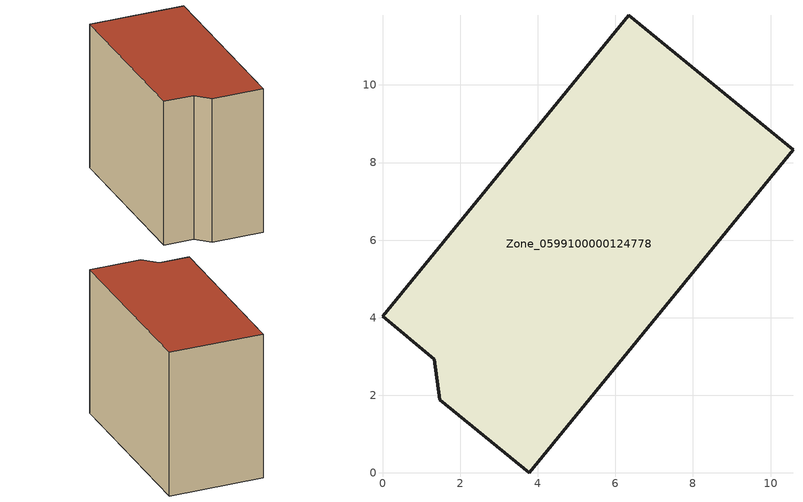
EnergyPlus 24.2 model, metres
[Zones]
Zone_0599100000124778
 floor ground (C_G): 1.48,1.89 1.34,2.93 0,4.04 6.34,11.8 10.58,8.33 3.78,0 z0
 wall outside (C_F): 1.34,2.93 1.48,1.89 3.78,0 10.58,8.33 6.34,11.8 0,4.04 1.34,2.93 z0:8.64
 roof outside (C_R): 6.34,11.8 0,4.04 1.34,2.93 1.48,1.89 3.78,0 10.58,8.33 z8.64
[BUILDING]
Pand.0599100000124778: North Axis=0; Terrain=City; Loads Convergence Tolerance Value=0.04; Temperature Convergence Tolerance Value=0.4; Solar Distribution=FullExterior; Maximum Number of Warmup Days=25; Minimum Number of Warmup Days=1
[Site:Location]
Rotterdam.The.Hague.AP_ZH_NLD Design_Conditions: Latitude=51.96; Longitude=4.45; Time Zone=1; Elevation=-4.5
[SITE:GROUNDTEMPERATURE:BUILDINGSURFACE]
18, 18, 18, 18, 18, 18, 18, 18, 18, 18, 18, 18
[MATERIAL] Thermal Absorptance=0.9; Solar Absorptance=0.7; Visible Absorptance=0.7
Name | Roughness | Thickness | Conductivity | Density | Specific Heat
G.TI.1946 | MediumSmooth | 0.15 | 1 | 540 | 1210
F.TI.1946 | Rough | 0.3 | 0.857143 | 1920 | 840
R.TI.1946 | MediumRough | 0.2 | 0.1 | 1500 | 1000
[CONSTRUCTION]
C_G: G.TI.1946
C_F: F.TI.1946
C_R: R.TI.1946
[ZONE]
Zone_0599100000124778: Type=1; Multiplier=1; Ceiling Height=Autocalculate; Volume=Autocalculate; Floor Area=autocalculate; Part of Total Floor Area=Yes
[ZONEINFILTRATION:DESIGNFLOWRATE]
Infil_Zone_0599100000124778: Zone or ZoneList or Space or SpaceList=Zone_0599100000124778; Schedule=AlwaysOn; Design Flow Rate Calculation Method=Flow/Area; Flow Rate per Floor Area=0.003; Constant Term Coefficient=1; Temperature Term Coefficient=0; Velocity Term Coefficient=0; Velocity Squared Term Coefficient=0
[HVACTEMPLATE:ZONE:IDEALLOADSAIRSYSTEM]
Zone_0599100000124778: Maximum Heating Supply Air Temperature=50; Minimum Cooling Supply Air Temperature=13; Maximum Heating Supply Air Humidity Ratio=0.0156; Minimum Cooling Supply Air Humidity Ratio=0.0077; Heating Limit=NoLimit; Cooling Limit=NoLimit; Dehumidification Control Type=ConstantSensibleHeatRatio; Cooling Sensible Heat Ratio=0.7; Dehumidification Setpoint=60; Humidification Control Type=None; Humidification Setpoint=30; Outdoor Air Method=None; Outdoor Air Flow Rate per Person=0.00944; Outdoor Air Flow Rate per Zone Floor Area=0; Outdoor Air Flow Rate per Zone=0; Demand Controlled Ventilation Type=None; Outdoor Air Economizer Type=NoEconomizer; Heat Recovery Type=None; Sensible Heat Recovery Effectiveness=0.7; Latent Heat Recovery Effectiveness=0.65
[ZONECONTROL:THERMOSTAT]
ThermostatControl_Zone_0599100000124778: Zone or ZoneList=Zone_0599100000124778; Control Type Schedule=DualSetpointControlType; Control 1=Thermostat_Zone_0599100000124778; Temperature Difference Between Cutout And Setpoint=0
[THERMOSTATSETPOINT:DUALSETPOINT]
Thermostat_Zone_0599100000124778: Heating Setpoint Temperature Schedule=HeatingSetpoint_Zone_0599100000124778; Cooling Setpoint Temperature Schedule=CoolingSetpoint_Zone_0599100000124778
[SCHEDULE:COMPACT]
HeatingSetpoint_Zone_0599100000124778: Through: 12/31, For: AllDays, Until: 24:00, 21
CoolingSetpoint_Zone_0599100000124778: Through: 12/31, For: AllDays, Until: 24:00, 24
DualSetpointControlType: Through: 12/31, For: AllDays, Until: 24:00, 4
AlwaysOn: Through: 12/31, For: AllDays, Until: 24:00, 1
